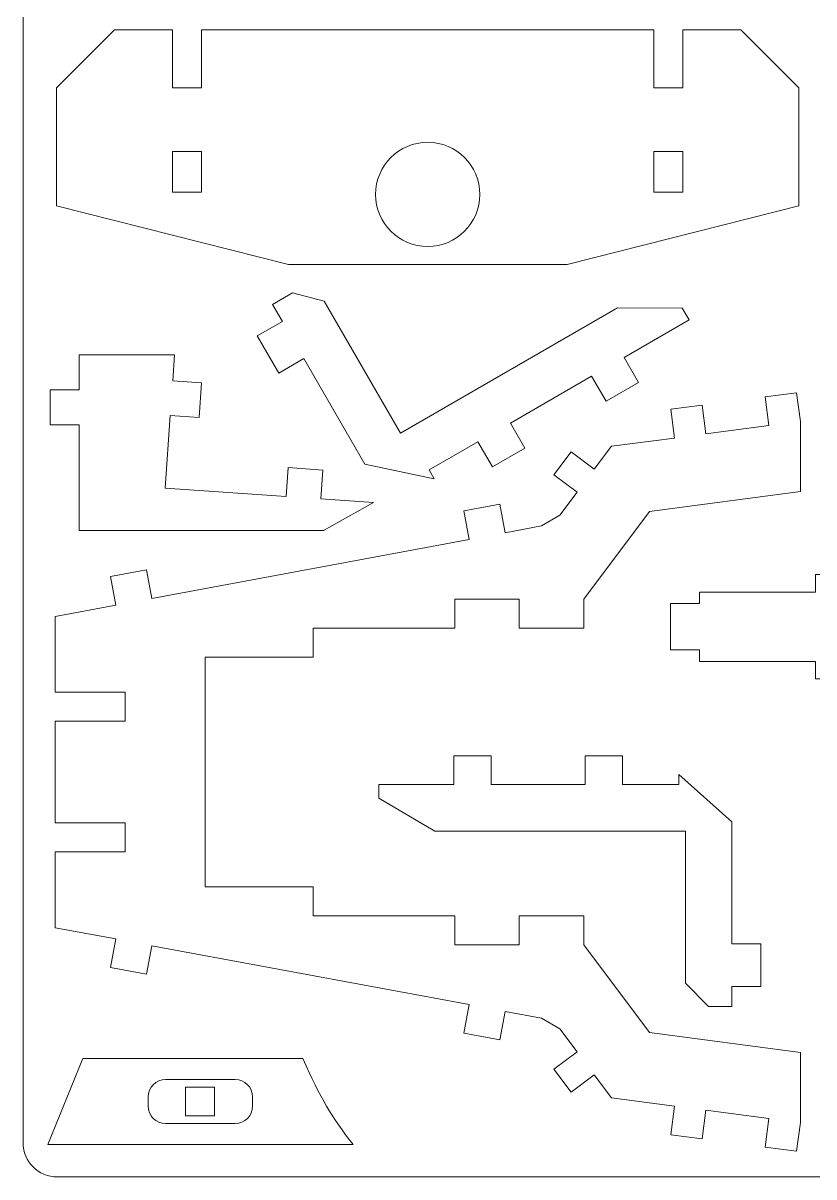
# Model space of a CAD drawing. Header units: centimetres. Extents: x -49.5 to 49.5, y -14.6 to 14.6.
# Drawn here: x -30.36 to -23.4, y -14.38 to -4.23 of the extents above; entities that cross this region are included whole.
import ezdxf

# ---------------------------------------------------------------- set-up
doc = ezdxf.new("R2010")
doc.units = ezdxf.units.CM
doc.header["$MEASUREMENT"] = 0
doc.layers.add('Camada 1', color=7, linetype='Continuous')

msp = doc.modelspace()

# ---------------------------------------------------------------- linework, layer by layer
at = {"layer": 'Camada 1', "color": 6, "lineweight": 9}
msp.add_open_spline([(-30.05931, 14.61613), (-30.05931, 14.61613), (-11.65931, 14.61613), (-11.65931, 14.61613), (-11.65931, 14.61613), (-11.49431, 14.61613), (-11.35931, 14.48113), (-11.35931, 14.31613), (-11.35931, 14.31613), (-11.35931, 14.31613), (-11.35931, -14.08387), (-11.35931, -14.08387), (-11.35931, -14.08387), (-11.35931, -14.24887), (-11.49431, -14.38387), (-11.65931, -14.38387), (-11.65931, -14.38387), (-11.65931, -14.38387), (-30.05931, -14.38387), (-30.05931, -14.38387), (-30.05931, -14.38387), (-30.22431, -14.38387), (-30.35931, -14.24887), (-30.35931, -14.08387), (-30.35931, -14.08387), (-30.35931, -14.08387), (-30.35931, 14.31613), (-30.35931, 14.31613), (-30.35931, 14.31613), (-30.35931, 14.48113), (-30.22431, 14.61613), (-30.05931, 14.61613)], degree=3, knots=[0, 0, 0, 0, 0.11111111, 0.11111111, 0.11111111, 0.11111111, 0.22222222, 0.22222222, 0.22222222, 0.22222222, 0.33333333, 0.33333333, 0.33333333, 0.33333333, 0.44444444, 0.44444444, 0.44444444, 0.44444444, 0.55555556, 0.55555556, 0.55555556, 0.55555556, 0.66666667, 0.66666667, 0.66666667, 0.66666667, 0.77777778, 0.77777778, 0.77777778, 0.77777778, 1, 1, 1, 1], dxfattribs=at)
at = {"layer": 'Camada 1', "color": 250, "lineweight": 9}
for points, knots in [([(-23.53373, -5.83592), (-23.53373, -5.83592), (-25.57339, -6.35173), (-25.57339, -6.35173), (-25.57339, -6.35173), (-25.57339, -6.35173), (-28.02484, -6.35174), (-28.02484, -6.35174), (-28.02484, -6.35174), (-28.02484, -6.35174), (-30.06451, -5.83592), (-30.06451, -5.83592), (-30.06451, -5.83592), (-30.06451, -5.83592), (-30.06451, -4.79835), (-30.06451, -4.79835), (-30.06451, -4.79835), (-30.06451, -4.79835), (-29.5546, -4.28843), (-29.5546, -4.28843), (-29.5546, -4.28843), (-29.5546, -4.28843), (-29.04469, -4.28843), (-29.04469, -4.28843), (-29.04469, -4.28843), (-29.04469, -4.28843), (-29.04468, -4.79835), (-29.04468, -4.79835), (-29.04468, -4.79835), (-29.04468, -4.79835), (-28.78971, -4.79835), (-28.78971, -4.79835), (-28.78971, -4.79835), (-28.78971, -4.79835), (-28.78971, -4.28843), (-28.78971, -4.28843), (-28.78971, -4.28843), (-28.78971, -4.28843), (-24.80851, -4.28843), (-24.80851, -4.28843), (-24.80851, -4.28843), (-24.80851, -4.28843), (-24.8085, -4.79835), (-24.8085, -4.79835), (-24.8085, -4.79835), (-24.8085, -4.79835), (-24.55355, -4.79835), (-24.55355, -4.79835), (-24.55355, -4.79835), (-24.55355, -4.79835), (-24.55353, -4.28843), (-24.55353, -4.28843), (-24.55353, -4.28843), (-24.55353, -4.28843), (-24.04363, -4.28843), (-24.04363, -4.28843), (-24.04363, -4.28843), (-24.04363, -4.28843), (-23.53372, -4.79835), (-23.53372, -4.79835), (-23.53372, -4.79835), (-23.53372, -4.79835), (-23.53373, -5.83592), (-23.53373, -5.83592)], [0, 0, 0, 0, 0.05882353, 0.05882353, 0.05882353, 0.05882353, 0.11764706, 0.11764706, 0.11764706, 0.11764706, 0.17647059, 0.17647059, 0.17647059, 0.17647059, 0.23529412, 0.23529412, 0.23529412, 0.23529412, 0.29411765, 0.29411765, 0.29411765, 0.29411765, 0.35294118, 0.35294118, 0.35294118, 0.35294118, 0.41176471, 0.41176471, 0.41176471, 0.41176471, 0.47058824, 0.47058824, 0.47058824, 0.47058824, 0.52941176, 0.52941176, 0.52941176, 0.52941176, 0.58823529, 0.58823529, 0.58823529, 0.58823529, 0.64705882, 0.64705882, 0.64705882, 0.64705882, 0.70588235, 0.70588235, 0.70588235, 0.70588235, 0.76470588, 0.76470588, 0.76470588, 0.76470588, 0.82352941, 0.82352941, 0.82352941, 0.82352941, 0.88235294, 0.88235294, 0.88235294, 0.88235294, 1, 1, 1, 1]), ([(-24.49942, -6.84084), (-24.49942, -6.84084), (-25.07122, -7.17096), (-25.07122, -7.17096), (-25.07122, -7.17096), (-25.07122, -7.17096), (-24.9437, -7.39183), (-24.9437, -7.39183), (-24.9437, -7.39183), (-24.9437, -7.39183), (-25.22961, -7.5569), (-25.22961, -7.5569), (-25.22961, -7.5569), (-25.22961, -7.5569), (-25.35713, -7.33603), (-25.35713, -7.33603), (-25.35713, -7.33603), (-25.35713, -7.33603), (-26.07187, -7.74869), (-26.07187, -7.74869), (-26.07187, -7.74869), (-26.07187, -7.74869), (-25.94435, -7.96956), (-25.94435, -7.96956), (-25.94435, -7.96956), (-25.94435, -7.96956), (-26.23025, -8.13462), (-26.23025, -8.13462), (-26.23025, -8.13462), (-26.23025, -8.13462), (-26.35777, -7.91375), (-26.35777, -7.91375), (-26.35777, -7.91375), (-26.35777, -7.91375), (-26.78661, -8.16135), (-26.78661, -8.16135), (-26.78661, -8.16135), (-26.78661, -8.16135), (-26.74222, -8.23823), (-26.74222, -8.23823), (-26.74222, -8.23823), (-26.74222, -8.23823), (-27.35223, -8.11116), (-27.35223, -8.11116), (-27.35223, -8.11116), (-27.35223, -8.11116), (-27.88923, -7.18105), (-27.88923, -7.18105), (-27.88923, -7.18105), (-27.88923, -7.18105), (-28.11009, -7.30856), (-28.11009, -7.30856), (-28.11009, -7.30856), (-28.11009, -7.30856), (-28.29881, -6.98169), (-28.29881, -6.98169), (-28.29881, -6.98169), (-28.29881, -6.98169), (-28.07795, -6.85417), (-28.07795, -6.85417), (-28.07795, -6.85417), (-28.07795, -6.85417), (-28.16467, -6.70396), (-28.16467, -6.70396), (-28.16467, -6.70396), (-28.16467, -6.70396), (-27.98797, -6.60195), (-27.98797, -6.60195), (-27.98797, -6.60195), (-27.98797, -6.60195), (-27.70926, -6.67664), (-27.70926, -6.67664), (-27.70926, -6.67664), (-27.70926, -6.67664), (-27.03973, -7.8363), (-27.03973, -7.8363), (-27.03973, -7.8363), (-27.03973, -7.8363), (-25.13078, -6.73416), (-25.13078, -6.73416), (-25.13078, -6.73416), (-25.13078, -6.73416), (-24.55949, -6.73678), (-24.55949, -6.73678), (-24.55949, -6.73678), (-24.55949, -6.73678), (-24.49942, -6.84084), (-24.49942, -6.84084)], [0, 0, 0, 0, 0.04347826, 0.04347826, 0.04347826, 0.04347826, 0.08695652, 0.08695652, 0.08695652, 0.08695652, 0.13043478, 0.13043478, 0.13043478, 0.13043478, 0.17391304, 0.17391304, 0.17391304, 0.17391304, 0.2173913, 0.2173913, 0.2173913, 0.2173913, 0.26086957, 0.26086957, 0.26086957, 0.26086957, 0.30434783, 0.30434783, 0.30434783, 0.30434783, 0.34782609, 0.34782609, 0.34782609, 0.34782609, 0.39130435, 0.39130435, 0.39130435, 0.39130435, 0.43478261, 0.43478261, 0.43478261, 0.43478261, 0.47826087, 0.47826087, 0.47826087, 0.47826087, 0.52173913, 0.52173913, 0.52173913, 0.52173913, 0.56521739, 0.56521739, 0.56521739, 0.56521739, 0.60869565, 0.60869565, 0.60869565, 0.60869565, 0.65217391, 0.65217391, 0.65217391, 0.65217391, 0.69565217, 0.69565217, 0.69565217, 0.69565217, 0.73913043, 0.73913043, 0.73913043, 0.73913043, 0.7826087, 0.7826087, 0.7826087, 0.7826087, 0.82608696, 0.82608696, 0.82608696, 0.82608696, 0.86956522, 0.86956522, 0.86956522, 0.86956522, 0.91304348, 0.91304348, 0.91304348, 0.91304348, 1, 1, 1, 1]), ([(-29.04257, -7.37551), (-29.04257, -7.37551), (-28.78817, -7.39331), (-28.78817, -7.39331), (-28.78817, -7.39331), (-28.78817, -7.39331), (-28.80951, -7.6986), (-28.80951, -7.6986), (-28.80951, -7.6986), (-28.80951, -7.6986), (-29.06393, -7.68081), (-29.06393, -7.68081), (-29.06393, -7.68081), (-29.06393, -7.68081), (-29.10866, -8.32068), (-29.10866, -8.32068), (-29.10866, -8.32068), (-29.10866, -8.32068), (-28.04371, -8.39515), (-28.04371, -8.39515), (-28.04371, -8.39515), (-28.04371, -8.39515), (-28.02592, -8.14074), (-28.02592, -8.14074), (-28.02592, -8.14074), (-28.02592, -8.14074), (-27.72064, -8.16209), (-27.72064, -8.16209), (-27.72064, -8.16209), (-27.72064, -8.16209), (-27.73843, -8.4165), (-27.73843, -8.4165), (-27.73843, -8.4165), (-27.73843, -8.4165), (-27.27655, -8.44879), (-27.27655, -8.44879), (-27.27655, -8.44879), (-27.27655, -8.44879), (-27.71546, -8.69352), (-27.71546, -8.69352), (-27.71546, -8.69352), (-27.71546, -8.69352), (-29.86665, -8.69352), (-29.86665, -8.69352), (-29.86665, -8.69352), (-29.86665, -8.69352), (-29.86665, -7.76541), (-29.86665, -7.76541), (-29.86665, -7.76541), (-29.86665, -7.76541), (-30.12169, -7.76541), (-30.12169, -7.76541), (-30.12169, -7.76541), (-30.12169, -7.76541), (-30.12169, -7.45603), (-30.12169, -7.45603), (-30.12169, -7.45603), (-30.12169, -7.45603), (-29.86665, -7.45603), (-29.86665, -7.45603), (-29.86665, -7.45603), (-29.86665, -7.45603), (-29.86665, -7.14667), (-29.86665, -7.14667), (-29.86665, -7.14667), (-29.86665, -7.14667), (-29.02657, -7.14667), (-29.02657, -7.14667), (-29.02657, -7.14667), (-29.02657, -7.14667), (-29.04257, -7.37551), (-29.04257, -7.37551)], [0, 0, 0, 0, 0.05263158, 0.05263158, 0.05263158, 0.05263158, 0.10526316, 0.10526316, 0.10526316, 0.10526316, 0.15789474, 0.15789474, 0.15789474, 0.15789474, 0.21052632, 0.21052632, 0.21052632, 0.21052632, 0.26315789, 0.26315789, 0.26315789, 0.26315789, 0.31578947, 0.31578947, 0.31578947, 0.31578947, 0.36842105, 0.36842105, 0.36842105, 0.36842105, 0.42105263, 0.42105263, 0.42105263, 0.42105263, 0.47368421, 0.47368421, 0.47368421, 0.47368421, 0.52631579, 0.52631579, 0.52631579, 0.52631579, 0.57894737, 0.57894737, 0.57894737, 0.57894737, 0.63157895, 0.63157895, 0.63157895, 0.63157895, 0.68421053, 0.68421053, 0.68421053, 0.68421053, 0.73684211, 0.73684211, 0.73684211, 0.73684211, 0.78947368, 0.78947368, 0.78947368, 0.78947368, 0.84210526, 0.84210526, 0.84210526, 0.84210526, 0.89473684, 0.89473684, 0.89473684, 0.89473684, 1, 1, 1, 1]), ([(-26.43547, -8.77272), (-26.43547, -8.77272), (-26.48209, -8.52199), (-26.48209, -8.52199), (-26.48209, -8.52199), (-26.48209, -8.52199), (-26.16339, -8.46273), (-26.16339, -8.46273), (-26.16339, -8.46273), (-26.16339, -8.46273), (-26.11676, -8.71345), (-26.11676, -8.71345), (-26.11676, -8.71345), (-26.11676, -8.71345), (-25.79806, -8.65418), (-25.79806, -8.65418), (-25.79806, -8.65418), (-25.79806, -8.65418), (-25.63552, -8.55905), (-25.63552, -8.55905), (-25.63552, -8.55905), (-25.63552, -8.55905), (-25.48444, -8.35714), (-25.48444, -8.35714), (-25.48444, -8.35714), (-25.48444, -8.35714), (-25.68864, -8.20436), (-25.68864, -8.20436), (-25.68864, -8.20436), (-25.68864, -8.20436), (-25.53758, -8.00244), (-25.53758, -8.00244), (-25.53758, -8.00244), (-25.53758, -8.00244), (-25.33337, -8.15522), (-25.33337, -8.15522), (-25.33337, -8.15522), (-25.33337, -8.15522), (-25.18229, -7.9533), (-25.18229, -7.9533), (-25.18229, -7.9533), (-25.18229, -7.9533), (-24.62838, -7.88042), (-24.62838, -7.88042), (-24.62838, -7.88042), (-24.62838, -7.88042), (-24.66165, -7.62757), (-24.66165, -7.62757), (-24.66165, -7.62757), (-24.66165, -7.62757), (-24.38469, -7.59113), (-24.38469, -7.59113), (-24.38469, -7.59113), (-24.38469, -7.59113), (-24.35142, -7.84399), (-24.35142, -7.84399), (-24.35142, -7.84399), (-24.35142, -7.84399), (-23.79752, -7.77111), (-23.79752, -7.77111), (-23.79752, -7.77111), (-23.79752, -7.77111), (-23.83078, -7.51825), (-23.83078, -7.51825), (-23.83078, -7.51825), (-23.83078, -7.51825), (-23.55383, -7.48181), (-23.55383, -7.48181), (-23.55383, -7.48181), (-23.55383, -7.48181), (-23.52056, -7.73467), (-23.52056, -7.73467), (-23.52056, -7.73467), (-23.52056, -7.73467), (-23.52056, -8.35203), (-23.52056, -8.35203), (-23.52056, -8.35203), (-23.52056, -8.35203), (-24.84673, -8.5265), (-24.84673, -8.5265), (-24.84673, -8.5265), (-24.84673, -8.5265), (-25.42512, -9.29956), (-25.42512, -9.29956), (-25.42512, -9.29956), (-25.42512, -9.29956), (-25.42512, -9.55459), (-25.42512, -9.55459), (-25.42512, -9.55459), (-25.42512, -9.55459), (-25.99347, -9.55459), (-25.99347, -9.55459), (-25.99347, -9.55459), (-25.99347, -9.55459), (-25.99347, -9.29956), (-25.99347, -9.29956), (-25.99347, -9.29956), (-25.99347, -9.29956), (-26.56182, -9.29956), (-26.56182, -9.29956), (-26.56182, -9.29956), (-26.56182, -9.29956), (-26.56182, -9.55459), (-26.56182, -9.55459), (-26.56182, -9.55459), (-26.56182, -9.55459), (-27.80568, -9.55459), (-27.80568, -9.55459), (-27.80568, -9.55459), (-27.80568, -9.55459), (-27.80568, -9.80963), (-27.80568, -9.80963), (-27.80568, -9.80963), (-27.80568, -9.80963), (-28.75832, -9.80963), (-28.75832, -9.80963), (-28.75832, -9.80963), (-28.75832, -9.80963), (-28.75832, -11.83056), (-28.75832, -11.83056), (-28.75832, -11.83056), (-28.75832, -11.83056), (-27.80568, -11.83056), (-27.80568, -11.83056), (-27.80568, -11.83056), (-27.80568, -11.83056), (-27.80568, -12.08559), (-27.80568, -12.08559), (-27.80568, -12.08559), (-27.80568, -12.08559), (-26.56182, -12.08559), (-26.56182, -12.08559), (-26.56182, -12.08559), (-26.56182, -12.08559), (-26.56182, -12.34063), (-26.56182, -12.34063), (-26.56182, -12.34063), (-26.56182, -12.34063), (-25.99347, -12.34063), (-25.99347, -12.34063), (-25.99347, -12.34063), (-25.99347, -12.34063), (-25.99347, -12.08559), (-25.99347, -12.08559), (-25.99347, -12.08559), (-25.99347, -12.08559), (-25.42512, -12.08559), (-25.42512, -12.08559), (-25.42512, -12.08559), (-25.42512, -12.08559), (-25.42512, -12.34063), (-25.42512, -12.34063), (-25.42512, -12.34063), (-25.42512, -12.34063), (-24.84673, -13.11367), (-24.84673, -13.11367), (-24.84673, -13.11367), (-24.84673, -13.11367), (-23.52056, -13.28816), (-23.52056, -13.28816), (-23.52056, -13.28816), (-23.52056, -13.28816), (-23.52056, -13.90551), (-23.52056, -13.90551), (-23.52056, -13.90551), (-23.52056, -13.90551), (-23.55383, -14.15836), (-23.55383, -14.15836), (-23.55383, -14.15836), (-23.55383, -14.15836), (-23.83078, -14.12193), (-23.83078, -14.12193), (-23.83078, -14.12193), (-23.83078, -14.12193), (-23.79752, -13.86908), (-23.79752, -13.86908), (-23.79752, -13.86908), (-23.79752, -13.86908), (-24.35142, -13.7962), (-24.35142, -13.7962), (-24.35142, -13.7962), (-24.35142, -13.7962), (-24.38469, -14.04906), (-24.38469, -14.04906), (-24.38469, -14.04906), (-24.38469, -14.04906), (-24.66165, -14.01262), (-24.66165, -14.01262), (-24.66165, -14.01262), (-24.66165, -14.01262), (-24.62838, -13.75976), (-24.62838, -13.75976), (-24.62838, -13.75976), (-24.62838, -13.75976), (-25.18229, -13.68688), (-25.18229, -13.68688), (-25.18229, -13.68688), (-25.18229, -13.68688), (-25.33337, -13.48496), (-25.33337, -13.48496), (-25.33337, -13.48496), (-25.33337, -13.48496), (-25.53758, -13.63775), (-25.53758, -13.63775), (-25.53758, -13.63775), (-25.53758, -13.63775), (-25.68864, -13.43583), (-25.68864, -13.43583), (-25.68864, -13.43583), (-25.68864, -13.43583), (-25.48444, -13.28304), (-25.48444, -13.28304), (-25.48444, -13.28304), (-25.48444, -13.28304), (-25.63552, -13.08113), (-25.63552, -13.08113), (-25.63552, -13.08113), (-25.63552, -13.08113), (-25.79806, -12.986), (-25.79806, -12.986), (-25.79806, -12.986), (-25.79806, -12.986), (-26.11676, -12.92673), (-26.11676, -12.92673), (-26.11676, -12.92673), (-26.11676, -12.92673), (-26.16339, -13.17747), (-26.16339, -13.17747), (-26.16339, -13.17747), (-26.16339, -13.17747), (-26.48209, -13.1182), (-26.48209, -13.1182), (-26.48209, -13.1182), (-26.48209, -13.1182), (-26.43547, -12.86747), (-26.43547, -12.86747), (-26.43547, -12.86747), (-26.43547, -12.86747), (-29.22589, -12.34852), (-29.22589, -12.34852), (-29.22589, -12.34852), (-29.22589, -12.34852), (-29.27252, -12.59926), (-29.27252, -12.59926), (-29.27252, -12.59926), (-29.27252, -12.59926), (-29.59123, -12.54001), (-29.59123, -12.54001), (-29.59123, -12.54001), (-29.59123, -12.54001), (-29.5446, -12.28925), (-29.5446, -12.28925), (-29.5446, -12.28925), (-29.5446, -12.28925), (-30.07768, -12.19013), (-30.07768, -12.19013), (-30.07768, -12.19013), (-30.07768, -12.19013), (-30.07768, -11.52277), (-30.07768, -11.52277), (-30.07768, -11.52277), (-30.07768, -11.52277), (-29.46059, -11.52277), (-29.46059, -11.52277), (-29.46059, -11.52277), (-29.46059, -11.52277), (-29.46059, -11.26774), (-29.46059, -11.26774), (-29.46059, -11.26774), (-29.46059, -11.26774), (-30.07768, -11.26774), (-30.07768, -11.26774), (-30.07768, -11.26774), (-30.07768, -11.26774), (-30.07768, -10.37245), (-30.07768, -10.37245), (-30.07768, -10.37245), (-30.07768, -10.37245), (-29.46059, -10.37245), (-29.46059, -10.37245), (-29.46059, -10.37245), (-29.46059, -10.37245), (-29.46059, -10.11741), (-29.46059, -10.11741), (-29.46059, -10.11741), (-29.46059, -10.11741), (-30.07768, -10.11741), (-30.07768, -10.11741), (-30.07768, -10.11741), (-30.07768, -10.11741), (-30.07768, -9.45006), (-30.07768, -9.45006), (-30.07768, -9.45006), (-30.07768, -9.45006), (-29.5446, -9.35092), (-29.5446, -9.35092), (-29.5446, -9.35092), (-29.5446, -9.35092), (-29.59123, -9.10019), (-29.59123, -9.10019), (-29.59123, -9.10019), (-29.59123, -9.10019), (-29.27252, -9.04092), (-29.27252, -9.04092), (-29.27252, -9.04092), (-29.27252, -9.04092), (-29.22589, -9.29166), (-29.22589, -9.29166), (-29.22589, -9.29166), (-29.22589, -9.29166), (-26.43547, -8.77272), (-26.43547, -8.77272)], [0, 0, 0, 0, 0.01265823, 0.01265823, 0.01265823, 0.01265823, 0.02531646, 0.02531646, 0.02531646, 0.02531646, 0.03797468, 0.03797468, 0.03797468, 0.03797468, 0.05063291, 0.05063291, 0.05063291, 0.05063291, 0.06329114, 0.06329114, 0.06329114, 0.06329114, 0.07594937, 0.07594937, 0.07594937, 0.07594937, 0.08860759, 0.08860759, 0.08860759, 0.08860759, 0.10126582, 0.10126582, 0.10126582, 0.10126582, 0.11392405, 0.11392405, 0.11392405, 0.11392405, 0.12658228, 0.12658228, 0.12658228, 0.12658228, 0.13924051, 0.13924051, 0.13924051, 0.13924051, 0.15189873, 0.15189873, 0.15189873, 0.15189873, 0.16455696, 0.16455696, 0.16455696, 0.16455696, 0.17721519, 0.17721519, 0.17721519, 0.17721519, 0.18987342, 0.18987342, 0.18987342, 0.18987342, 0.20253165, 0.20253165, 0.20253165, 0.20253165, 0.21518987, 0.21518987, 0.21518987, 0.21518987, 0.2278481, 0.2278481, 0.2278481, 0.2278481, 0.24050633, 0.24050633, 0.24050633, 0.24050633, 0.25316456, 0.25316456, 0.25316456, 0.25316456, 0.26582278, 0.26582278, 0.26582278, 0.26582278, 0.27848101, 0.27848101, 0.27848101, 0.27848101, 0.29113924, 0.29113924, 0.29113924, 0.29113924, 0.30379747, 0.30379747, 0.30379747, 0.30379747, 0.3164557, 0.3164557, 0.3164557, 0.3164557, 0.32911392, 0.32911392, 0.32911392, 0.32911392, 0.34177215, 0.34177215, 0.34177215, 0.34177215, 0.35443038, 0.35443038, 0.35443038, 0.35443038, 0.36708861, 0.36708861, 0.36708861, 0.36708861, 0.37974684, 0.37974684, 0.37974684, 0.37974684, 0.39240506, 0.39240506, 0.39240506, 0.39240506, 0.40506329, 0.40506329, 0.40506329, 0.40506329, 0.41772152, 0.41772152, 0.41772152, 0.41772152, 0.43037975, 0.43037975, 0.43037975, 0.43037975, 0.44303797, 0.44303797, 0.44303797, 0.44303797, 0.4556962, 0.4556962, 0.4556962, 0.4556962, 0.46835443, 0.46835443, 0.46835443, 0.46835443, 0.48101266, 0.48101266, 0.48101266, 0.48101266, 0.49367089, 0.49367089, 0.49367089, 0.49367089, 0.50632911, 0.50632911, 0.50632911, 0.50632911, 0.51898734, 0.51898734, 0.51898734, 0.51898734, 0.53164557, 0.53164557, 0.53164557, 0.53164557, 0.5443038, 0.5443038, 0.5443038, 0.5443038, 0.55696203, 0.55696203, 0.55696203, 0.55696203, 0.56962025, 0.56962025, 0.56962025, 0.56962025, 0.58227848, 0.58227848, 0.58227848, 0.58227848, 0.59493671, 0.59493671, 0.59493671, 0.59493671, 0.60759494, 0.60759494, 0.60759494, 0.60759494, 0.62025316, 0.62025316, 0.62025316, 0.62025316, 0.63291139, 0.63291139, 0.63291139, 0.63291139, 0.64556962, 0.64556962, 0.64556962, 0.64556962, 0.65822785, 0.65822785, 0.65822785, 0.65822785, 0.67088608, 0.67088608, 0.67088608, 0.67088608, 0.6835443, 0.6835443, 0.6835443, 0.6835443, 0.69620253, 0.69620253, 0.69620253, 0.69620253, 0.70886076, 0.70886076, 0.70886076, 0.70886076, 0.72151899, 0.72151899, 0.72151899, 0.72151899, 0.73417722, 0.73417722, 0.73417722, 0.73417722, 0.74683544, 0.74683544, 0.74683544, 0.74683544, 0.75949367, 0.75949367, 0.75949367, 0.75949367, 0.7721519, 0.7721519, 0.7721519, 0.7721519, 0.78481013, 0.78481013, 0.78481013, 0.78481013, 0.79746835, 0.79746835, 0.79746835, 0.79746835, 0.81012658, 0.81012658, 0.81012658, 0.81012658, 0.82278481, 0.82278481, 0.82278481, 0.82278481, 0.83544304, 0.83544304, 0.83544304, 0.83544304, 0.84810127, 0.84810127, 0.84810127, 0.84810127, 0.86075949, 0.86075949, 0.86075949, 0.86075949, 0.87341772, 0.87341772, 0.87341772, 0.87341772, 0.88607595, 0.88607595, 0.88607595, 0.88607595, 0.89873418, 0.89873418, 0.89873418, 0.89873418, 0.91139241, 0.91139241, 0.91139241, 0.91139241, 0.92405063, 0.92405063, 0.92405063, 0.92405063, 0.93670886, 0.93670886, 0.93670886, 0.93670886, 0.94936709, 0.94936709, 0.94936709, 0.94936709, 0.96202532, 0.96202532, 0.96202532, 0.96202532, 0.97468354, 0.97468354, 0.97468354, 0.97468354, 1, 1, 1, 1]), ([(-24.40782, -9.74558), (-24.40782, -9.74558), (-24.40782, -9.84756), (-24.40782, -9.84756), (-24.40782, -9.84756), (-24.40782, -9.84756), (-23.388, -9.84756), (-23.388, -9.84756), (-23.388, -9.84756), (-23.388, -9.84756), (-23.388, -10.00054), (-23.388, -10.00054), (-23.388, -10.00054), (-23.388, -10.00054), (-22.77611, -10.00054), (-22.77611, -10.00054), (-22.77611, -10.00054), (-22.77611, -10.00054), (-22.77611, -10.35748), (-22.77611, -10.35748), (-22.77611, -10.35748), (-22.77611, -10.35748), (-22.47016, -10.35748), (-22.47016, -10.35748), (-22.47016, -10.35748), (-22.47016, -10.35748), (-22.47016, -9.43964), (-22.47016, -9.43964), (-22.47016, -9.43964), (-22.47016, -9.43964), (-21.60332, -9.43964), (-21.60332, -9.43964), (-21.60332, -9.43964), (-21.60332, -9.43964), (-21.60332, -10.00054), (-21.60332, -10.00054), (-21.60332, -10.00054), (-21.60332, -10.00054), (-21.85827, -10.00054), (-21.85827, -10.00054), (-21.85827, -10.00054), (-21.85827, -10.00054), (-21.85827, -10.35748), (-21.85827, -10.35748), (-21.85827, -10.35748), (-21.85827, -10.35748), (-21.60332, -10.35748), (-21.60332, -10.35748), (-21.60332, -10.35748), (-21.60332, -10.35748), (-21.60332, -10.66342), (-21.60332, -10.66342), (-21.60332, -10.66342), (-21.60332, -10.66342), (-20.19492, -10.66342), (-20.19492, -10.66342), (-20.19492, -10.66342), (-20.19492, -10.66342), (-20.19492, -10.35748), (-20.19492, -10.35748), (-20.19492, -10.35748), (-20.19492, -10.35748), (-19.93997, -10.35748), (-19.93997, -10.35748), (-19.93997, -10.35748), (-19.93997, -10.35748), (-19.93997, -10.00054), (-19.93997, -10.00054), (-19.93997, -10.00054), (-19.93997, -10.00054), (-20.19492, -10.00054), (-20.19492, -10.00054), (-20.19492, -10.00054), (-20.19492, -10.00054), (-20.19492, -9.43964), (-20.19492, -9.43964), (-20.19492, -9.43964), (-20.19492, -9.43964), (-19.32808, -9.43964), (-19.32808, -9.43964), (-19.32808, -9.43964), (-19.32808, -9.43964), (-19.32808, -10.35748), (-19.32808, -10.35748), (-19.32808, -10.35748), (-19.32808, -10.35748), (-19.02213, -10.35748), (-19.02213, -10.35748), (-19.02213, -10.35748), (-19.02213, -10.35748), (-19.02213, -10.00054), (-19.02213, -10.00054), (-19.02213, -10.00054), (-19.02213, -10.00054), (-18.41024, -10.00054), (-18.41024, -10.00054), (-18.41024, -10.00054), (-18.41024, -10.00054), (-18.41024, -9.84756), (-18.41024, -9.84756), (-18.41024, -9.84756), (-18.41024, -9.84756), (-17.39042, -9.84756), (-17.39042, -9.84756), (-17.39042, -9.84756), (-17.39042, -9.84756), (-17.39042, -9.74558), (-17.39042, -9.74558), (-17.39042, -9.74558), (-17.39042, -9.74558), (-17.13547, -9.74558), (-17.13547, -9.74558), (-17.13547, -9.74558), (-17.13547, -9.74558), (-17.13547, -9.33766), (-17.13547, -9.33766), (-17.13547, -9.33766), (-17.13547, -9.33766), (-17.39042, -9.33766), (-17.39042, -9.33766), (-17.39042, -9.33766), (-17.39042, -9.33766), (-17.39042, -9.23568), (-17.39042, -9.23568), (-17.39042, -9.23568), (-17.39042, -9.23568), (-18.41024, -9.23568), (-18.41024, -9.23568), (-18.41024, -9.23568), (-18.41024, -9.23568), (-18.41024, -9.0827), (-18.41024, -9.0827), (-18.41024, -9.0827), (-18.41024, -9.0827), (-19.02213, -9.0827), (-19.02213, -9.0827), (-19.02213, -9.0827), (-19.02213, -9.0827), (-19.02213, -8.77676), (-19.02213, -8.77676), (-19.02213, -8.77676), (-19.02213, -8.77676), (-22.77611, -8.77676), (-22.77611, -8.77676), (-22.77611, -8.77676), (-22.77611, -8.77676), (-22.77611, -9.0827), (-22.77611, -9.0827), (-22.77611, -9.0827), (-22.77611, -9.0827), (-23.388, -9.0827), (-23.388, -9.0827), (-23.388, -9.0827), (-23.388, -9.0827), (-23.388, -9.23568), (-23.388, -9.23568), (-23.388, -9.23568), (-23.388, -9.23568), (-24.40782, -9.23568), (-24.40782, -9.23568), (-24.40782, -9.23568), (-24.40782, -9.23568), (-24.40782, -9.33766), (-24.40782, -9.33766), (-24.40782, -9.33766), (-24.40782, -9.33766), (-24.66277, -9.33766), (-24.66277, -9.33766), (-24.66277, -9.33766), (-24.66277, -9.33766), (-24.66277, -9.74558), (-24.66277, -9.74558), (-24.66277, -9.74558), (-24.66277, -9.74558), (-24.40782, -9.74558), (-24.40782, -9.74558)], [0, 0, 0, 0, 0.02222222, 0.02222222, 0.02222222, 0.02222222, 0.04444444, 0.04444444, 0.04444444, 0.04444444, 0.06666667, 0.06666667, 0.06666667, 0.06666667, 0.08888889, 0.08888889, 0.08888889, 0.08888889, 0.11111111, 0.11111111, 0.11111111, 0.11111111, 0.13333333, 0.13333333, 0.13333333, 0.13333333, 0.15555556, 0.15555556, 0.15555556, 0.15555556, 0.17777778, 0.17777778, 0.17777778, 0.17777778, 0.2, 0.2, 0.2, 0.2, 0.22222222, 0.22222222, 0.22222222, 0.22222222, 0.24444444, 0.24444444, 0.24444444, 0.24444444, 0.26666667, 0.26666667, 0.26666667, 0.26666667, 0.28888889, 0.28888889, 0.28888889, 0.28888889, 0.31111111, 0.31111111, 0.31111111, 0.31111111, 0.33333333, 0.33333333, 0.33333333, 0.33333333, 0.35555556, 0.35555556, 0.35555556, 0.35555556, 0.37777778, 0.37777778, 0.37777778, 0.37777778, 0.4, 0.4, 0.4, 0.4, 0.42222222, 0.42222222, 0.42222222, 0.42222222, 0.44444444, 0.44444444, 0.44444444, 0.44444444, 0.46666667, 0.46666667, 0.46666667, 0.46666667, 0.48888889, 0.48888889, 0.48888889, 0.48888889, 0.51111111, 0.51111111, 0.51111111, 0.51111111, 0.53333333, 0.53333333, 0.53333333, 0.53333333, 0.55555556, 0.55555556, 0.55555556, 0.55555556, 0.57777778, 0.57777778, 0.57777778, 0.57777778, 0.6, 0.6, 0.6, 0.6, 0.62222222, 0.62222222, 0.62222222, 0.62222222, 0.64444444, 0.64444444, 0.64444444, 0.64444444, 0.66666667, 0.66666667, 0.66666667, 0.66666667, 0.68888889, 0.68888889, 0.68888889, 0.68888889, 0.71111111, 0.71111111, 0.71111111, 0.71111111, 0.73333333, 0.73333333, 0.73333333, 0.73333333, 0.75555556, 0.75555556, 0.75555556, 0.75555556, 0.77777778, 0.77777778, 0.77777778, 0.77777778, 0.8, 0.8, 0.8, 0.8, 0.82222222, 0.82222222, 0.82222222, 0.82222222, 0.84444444, 0.84444444, 0.84444444, 0.84444444, 0.86666667, 0.86666667, 0.86666667, 0.86666667, 0.88888889, 0.88888889, 0.88888889, 0.88888889, 0.91111111, 0.91111111, 0.91111111, 0.91111111, 0.93333333, 0.93333333, 0.93333333, 0.93333333, 0.95555556, 0.95555556, 0.95555556, 0.95555556, 1, 1, 1, 1]), ([(-27.23034, -10.93135), (-27.23034, -10.93135), (-26.57008, -10.93135), (-26.57008, -10.93135), (-26.57008, -10.93135), (-26.57008, -10.93135), (-26.57008, -10.67631), (-26.57008, -10.67631), (-26.57008, -10.67631), (-26.57008, -10.67631), (-26.23995, -10.67631), (-26.23995, -10.67631), (-26.23995, -10.67631), (-26.23995, -10.67631), (-26.23995, -10.93135), (-26.23995, -10.93135), (-26.23995, -10.93135), (-26.23995, -10.93135), (-25.41463, -10.93135), (-25.41463, -10.93135), (-25.41463, -10.93135), (-25.41463, -10.93135), (-25.41463, -10.67631), (-25.41463, -10.67631), (-25.41463, -10.67631), (-25.41463, -10.67631), (-25.0845, -10.67631), (-25.0845, -10.67631), (-25.0845, -10.67631), (-25.0845, -10.67631), (-25.0845, -10.93135), (-25.0845, -10.93135), (-25.0845, -10.93135), (-25.0845, -10.93135), (-24.58931, -10.93135), (-24.58931, -10.93135), (-24.58931, -10.93135), (-24.58931, -10.93135), (-24.58931, -10.84257), (-24.58931, -10.84257), (-24.58931, -10.84257), (-24.58931, -10.84257), (-24.12457, -11.25762), (-24.12457, -11.25762), (-24.12457, -11.25762), (-24.12457, -11.25762), (-24.12457, -12.33162), (-24.12457, -12.33162), (-24.12457, -12.33162), (-24.12457, -12.33162), (-23.86954, -12.33162), (-23.86954, -12.33162), (-23.86954, -12.33162), (-23.86954, -12.33162), (-23.86954, -12.70907), (-23.86954, -12.70907), (-23.86954, -12.70907), (-23.86954, -12.70907), (-24.12457, -12.70907), (-24.12457, -12.70907), (-24.12457, -12.70907), (-24.12457, -12.70907), (-24.12457, -12.8825), (-24.12457, -12.8825), (-24.12457, -12.8825), (-24.12457, -12.8825), (-24.3286, -12.8825), (-24.3286, -12.8825), (-24.3286, -12.8825), (-24.3286, -12.8825), (-24.53263, -12.67847), (-24.53263, -12.67847), (-24.53263, -12.67847), (-24.53263, -12.67847), (-24.53263, -11.3394), (-24.53263, -11.3394), (-24.53263, -11.3394), (-24.53263, -11.3394), (-26.7369, -11.3394), (-26.7369, -11.3394), (-26.7369, -11.3394), (-26.7369, -11.3394), (-27.23034, -11.05149), (-27.23034, -11.05149), (-27.23034, -11.05149), (-27.23034, -11.05149), (-27.23034, -10.93135), (-27.23034, -10.93135)], [0, 0, 0, 0, 0.04347826, 0.04347826, 0.04347826, 0.04347826, 0.08695652, 0.08695652, 0.08695652, 0.08695652, 0.13043478, 0.13043478, 0.13043478, 0.13043478, 0.17391304, 0.17391304, 0.17391304, 0.17391304, 0.2173913, 0.2173913, 0.2173913, 0.2173913, 0.26086957, 0.26086957, 0.26086957, 0.26086957, 0.30434783, 0.30434783, 0.30434783, 0.30434783, 0.34782609, 0.34782609, 0.34782609, 0.34782609, 0.39130435, 0.39130435, 0.39130435, 0.39130435, 0.43478261, 0.43478261, 0.43478261, 0.43478261, 0.47826087, 0.47826087, 0.47826087, 0.47826087, 0.52173913, 0.52173913, 0.52173913, 0.52173913, 0.56521739, 0.56521739, 0.56521739, 0.56521739, 0.60869565, 0.60869565, 0.60869565, 0.60869565, 0.65217391, 0.65217391, 0.65217391, 0.65217391, 0.69565217, 0.69565217, 0.69565217, 0.69565217, 0.73913043, 0.73913043, 0.73913043, 0.73913043, 0.7826087, 0.7826087, 0.7826087, 0.7826087, 0.82608696, 0.82608696, 0.82608696, 0.82608696, 0.86956522, 0.86956522, 0.86956522, 0.86956522, 0.91304348, 0.91304348, 0.91304348, 0.91304348, 1, 1, 1, 1]), ([(-27.89759, -13.34173), (-27.89759, -13.34173), (-29.8323, -13.34173), (-29.8323, -13.34173), (-29.8323, -13.34173), (-29.8323, -13.34173), (-30.14281, -14.09846), (-30.14281, -14.09846), (-30.14281, -14.09846), (-30.14281, -14.09846), (-27.45544, -14.09809), (-27.45544, -14.09809), (-27.45544, -14.09809), (-27.63986, -13.86184), (-27.74602, -13.68951), (-27.89759, -13.34173)], [0, 0, 0, 0, 0.2, 0.2, 0.2, 0.2, 0.4, 0.4, 0.4, 0.4, 0.6, 0.6, 0.6, 0.6, 1, 1, 1, 1])]:
    msp.add_open_spline(points, degree=3, knots=knots, dxfattribs=at)
at = {"layer": 'Camada 1', "color": 114, "lineweight": 9}
for points in [[(-26.79911, -6.19522), (-27.05255, -6.19522), (-27.25802, -5.98975), (-27.25802, -5.7363), (-27.25802, -5.7363), (-27.25802, -5.48285), (-27.05254, -5.27738), (-26.79909, -5.27738), (-26.79909, -5.27738), (-26.54565, -5.27738), (-26.34018, -5.48285), (-26.34018, -5.7363), (-26.34018, -5.7363), (-26.34018, -5.98975), (-26.54566, -6.19522), (-26.79911, -6.19522)], [(-29.04468, -5.35925), (-29.04468, -5.35925), (-29.04469, -5.7162), (-29.04469, -5.7162), (-29.04469, -5.7162), (-29.04469, -5.7162), (-28.78971, -5.7162), (-28.78971, -5.7162), (-28.78971, -5.7162), (-28.78971, -5.7162), (-28.78971, -5.35925), (-28.78971, -5.35925), (-28.78971, -5.35925), (-28.78971, -5.35925), (-29.04468, -5.35925), (-29.04468, -5.35925)], [(-24.8085, -5.35925), (-24.8085, -5.35925), (-24.80851, -5.7162), (-24.80851, -5.7162), (-24.80851, -5.7162), (-24.80851, -5.7162), (-24.55355, -5.7162), (-24.55355, -5.7162), (-24.55355, -5.7162), (-24.55355, -5.7162), (-24.55355, -5.35925), (-24.55355, -5.35925), (-24.55355, -5.35925), (-24.55355, -5.35925), (-24.8085, -5.35925), (-24.8085, -5.35925)], [(-28.6741, -13.59392), (-28.6741, -13.59392), (-28.92913, -13.59392), (-28.92913, -13.59392), (-28.92913, -13.59392), (-28.92913, -13.59392), (-28.92913, -13.84611), (-28.92913, -13.84611), (-28.92913, -13.84611), (-28.92913, -13.84611), (-28.67411, -13.8461), (-28.67411, -13.8461), (-28.67411, -13.8461), (-28.67411, -13.8461), (-28.6741, -13.59392), (-28.6741, -13.59392)]]:
    msp.add_open_spline(points, degree=3, knots=[0, 0, 0, 0, 0.2, 0.2, 0.2, 0.2, 0.4, 0.4, 0.4, 0.4, 0.6, 0.6, 0.6, 0.6, 1, 1, 1, 1], dxfattribs=at)
at = {"layer": 'Camada 1', "color": 5, "lineweight": 9}
msp.add_open_spline([(-29.25884, -13.6806), (-29.25884, -13.6806), (-29.25884, -13.75961), (-29.25884, -13.75961), (-29.25884, -13.75961), (-29.25884, -13.8442), (-29.18964, -13.91342), (-29.10502, -13.91342), (-29.10502, -13.91342), (-29.10502, -13.91342), (-28.49322, -13.91342), (-28.49322, -13.91342), (-28.49322, -13.91342), (-28.40862, -13.91342), (-28.33941, -13.8442), (-28.33941, -13.75961), (-28.33941, -13.75961), (-28.33941, -13.75961), (-28.33941, -13.6806), (-28.33941, -13.6806), (-28.33941, -13.6806), (-28.33941, -13.59599), (-28.40862, -13.52677), (-28.49322, -13.52677), (-28.49322, -13.52677), (-28.49322, -13.52677), (-29.10502, -13.52677), (-29.10502, -13.52677), (-29.10502, -13.52677), (-29.18964, -13.52677), (-29.25884, -13.59599), (-29.25884, -13.6806)], degree=3, knots=[0, 0, 0, 0, 0.11111111, 0.11111111, 0.11111111, 0.11111111, 0.22222222, 0.22222222, 0.22222222, 0.22222222, 0.33333333, 0.33333333, 0.33333333, 0.33333333, 0.44444444, 0.44444444, 0.44444444, 0.44444444, 0.55555556, 0.55555556, 0.55555556, 0.55555556, 0.66666667, 0.66666667, 0.66666667, 0.66666667, 0.77777778, 0.77777778, 0.77777778, 0.77777778, 1, 1, 1, 1], dxfattribs=at)

doc.saveas('drawing.dxf')
